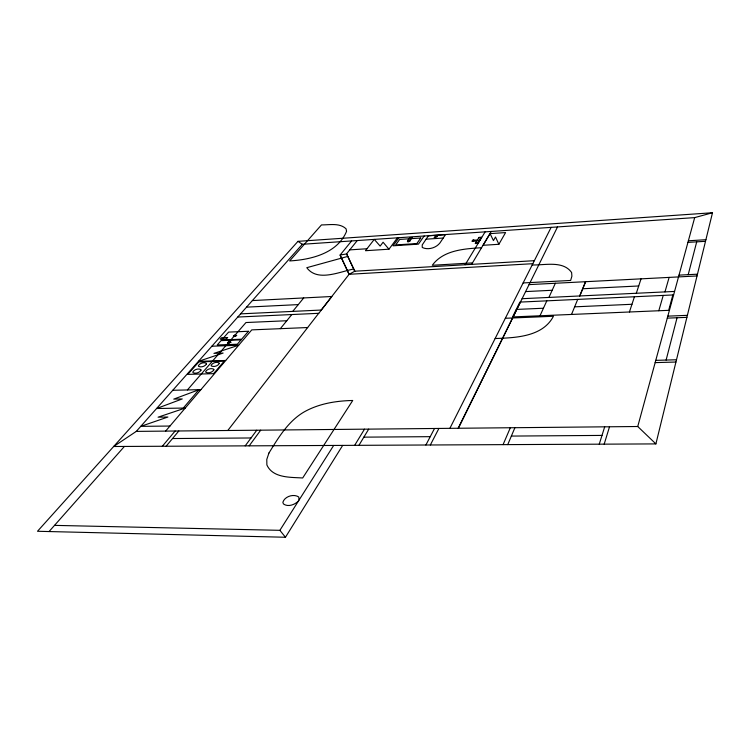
<?xml version="1.0" encoding="UTF-8"?>
<svg xmlns="http://www.w3.org/2000/svg" width="750" height="750" viewBox="0 0 750 750"><rect width="100%" height="100%" fill="white"/><g stroke="black" fill="none" stroke-linecap="round" stroke-linejoin="round"><path stroke-width="1.12" d="M299.053 500.072L298.762 496.997C293.719 493.528 284.578 496.388 282.863 502.322L283.453 503.944C288.066 507.328 294.778 504.722 298.434 501.047M712.5 212.747L694.688 217.613L302.316 244.284L136.294 431.391L113.662 446.494L655.894 443.906L712.5 212.747L297.975 241.35L37.5 531.272L285.459 537.253L342.666 445.406M666.112 360.066L677.062 317.747M688.209 274.659L696.703 241.847M655.894 443.906L637.744 426.506L694.688 217.613M672.863 294.966L668.663 310.331L512.541 316.941L519.872 302.1L673.612 294.928M664.969 291.9L669.131 277.378M658.809 310.744L663.225 295.416M604.181 444.15L609.516 426.778M599.25 444.178L604.688 426.834M636.309 293.269L641.053 278.831M629.428 311.981L634.444 296.756M579.684 295.959L585.544 281.7M579.816 295.959L585.666 281.691M571.519 314.438L577.706 299.4M507.741 444.619L514.903 427.706M503.072 444.637L510.328 427.753M540 315.778L546.806 300.844M548.916 297.422L555.356 283.256M458.409 428.25L520.434 302.072M458.147 428.259L557.522 226.941M449.887 428.334L551.128 227.372M430.341 444.984L438.9 428.447M425.887 445.003L434.522 428.484M498.872 244.284L505.584 232.575L490.059 233.625L483.084 245.297L498.872 244.284L495.516 237.009L493.434 240.572L490.059 233.625M471.6 264.366L491.287 231.441M358.922 445.331L368.691 429.131M465.159 264.741L485.138 231.862M354.656 445.35L364.5 429.169M476.953 240.703L475.219 243.534L477.928 243.366L481.669 237.216L478.978 237.394L477.272 240.178M476.109 240.759L476.428 240.234M54.516 525.375L279.881 530.325L333.675 445.444M426.103 239.184L422.241 244.884L422.231 247.453C427.913 250.303 436.022 247.987 439.922 242.972L445.5 234.637L428.456 235.8L426.103 239.184L443.222 238.041M424.144 236.034L418.453 244.134L393 245.812L398.972 237.75M249.169 445.847L260.691 430.181M245.184 445.875L256.772 430.219M388.941 249.197L383.091 242.231L380.156 246.094L374.269 239.391L365.456 250.716L388.978 249.197L397.434 237.816M227.784 430.5L318.694 313.303M321.206 310.069L349.106 274.294L354.759 271.209L534.338 260.691M357.262 240.553L346.472 253.959L340.106 255.056L349.069 274.294L532.828 263.691M280.341 328.678L291.825 314.55M351.591 240.938L340.106 255.056L349.106 274.294M292.734 311.391L303.712 297.928M166.088 446.25L178.847 430.978M162.319 446.269L175.125 431.016M165.628 431.109L251.766 329.878L307.659 327.534M183.281 408.056L198.975 389.681M187.416 389.944L245.972 322.538L286.8 320.738M49.05 531.553L124.406 446.447M199.125 389.672L173.747 399.113L182.25 398.944L156.6 408.516L185.231 408.028M185.203 408.056L158.081 417.178L167.897 417.037L140.775 426.366L169.95 426.038M353.709 269.016C339.403 271.753 317.484 282.216 306.788 267.694L347.662 256.434M478.594 238.012L481.294 237.834M479.972 240C478.641 241.406 471.628 238.341 472.041 241.463L479.653 240.525M349.753 249.881L366.984 248.756M475.613 242.887L478.341 242.7M481.556 247.706C464.306 248.812 443.4 250.041 432.281 265.284L472.462 262.913M688.369 240.787L705.9 239.709M687.938 242.381L705.506 241.303M532.191 264.966C544.884 265.312 563.119 260.4 571.613 272.531L571.894 276.15L570.647 280.453L523.134 282.938M679.003 275.138L697.463 274.181M529.05 284.616L697.022 275.963M252.375 300.572L331.856 296.494L318.825 313.303L237.759 317.044M525.609 291.591L552.169 290.269M582.769 288.75L638.709 285.975M246.544 307.144L298.266 304.603M522.094 298.706L674.559 291.441M240.581 313.866L321.347 310.041M516.244 309.441L543.431 308.231M574.641 306.844L631.959 304.284M505.331 318.281L553.453 316.256C542.644 336.919 515.616 337.762 495.131 338.531M667.828 316.134L687.375 315.338M667.284 318.141L686.887 317.353M211.866 346.228L238.678 345.234L213.938 353.381L223.125 353.062L198.441 361.35L225.703 360.469M655.781 360.356L676.5 359.766M655.153 362.616L675.938 362.044M172.772 390.281L200.869 389.634M136.294 431.391L637.744 426.506M172.528 438.544L251.034 437.972M363.853 437.147L430.247 436.669M511.359 436.078L601.997 435.413M297.975 241.35L302.316 244.284M279.881 530.325L285.459 537.253M346.556 231.356C337.547 253.266 311.1 259.716 289.622 260.934L321.469 224.916C329.55 224.963 339.694 222.694 346.078 228.825L346.556 231.356M268.95 453.009L266.784 459.422L266.878 464.934C272.784 478.181 290.381 477.188 302.681 477.984L352.734 400.481C335.831 400.847 318.516 403.659 303.694 412.191C287.953 421.566 278.316 437.85 268.95 453.009M219.281 363.497C217.941 366.038 213.909 367.247 211.331 365.972L211.125 365.334C212.475 362.794 216.478 361.594 219.056 362.85L219.281 363.497M213.881 369.797C212.531 372.366 208.453 373.612 205.856 372.3L205.65 371.653C207.009 369.084 211.059 367.847 213.666 369.141L213.881 369.797M206.484 363.891C205.125 366.412 201.131 367.641 198.562 366.366L198.366 365.728C199.744 363.225 203.709 361.997 206.287 363.253L206.484 363.891M201 370.172C199.631 372.712 195.6 373.988 193.003 372.675L192.816 372.019C194.194 369.497 198.216 368.222 200.803 369.525L201 370.172M472.406 240.778C472.734 242.719 474.778 238.106 472.406 240.778M437.353 236.541L434.25 237.291L437.353 236.541M420.75 238.003L416.831 243.553L395.634 244.95L399.713 239.419L420.75 238.003M409.294 241.088L407.503 241.331L409.294 241.088M412.284 237.478L410.391 240.113L407.869 240.281L409.772 237.647L412.284 237.478M409.959 240.994C406.397 243.759 406.641 239.25 409.959 240.994M224.288 361.088L213.572 373.659L187.772 374.381L198.825 361.903L224.288 361.088M241.05 339.862L237.319 344.222L217.219 344.972L221.044 340.631L241.05 339.862M248.419 331.284L241.65 339.206L221.662 339.984L228.609 332.1L248.419 331.284M230.147 342.291C227.644 344.269 228.366 340.931 230.147 342.291M235.941 335.616C233.475 337.547 234.159 334.275 235.941 335.616M230.869 342.206L228.703 343.266L227.55 343.069L227.747 342.319L229.65 341.569L230.869 342.206M236.653 335.522L234.516 336.562L233.362 336.375L233.559 335.644L235.434 334.903L236.653 335.522M227.625 337.519L226.35 338.972L220.172 339.216L221.456 337.762L227.625 337.519M479.578 238.181L479.578 238.181M477.047 242.719L477.047 242.719M346.631 253.95L354.759 271.209L346.631 253.95"/></g></svg>
